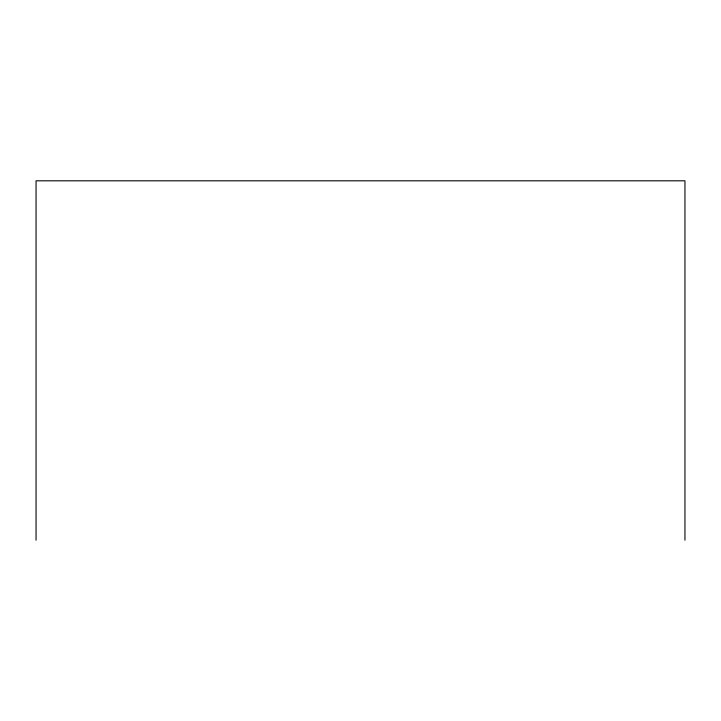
<?xml version="1.0" encoding="UTF-8"?>
<svg xmlns="http://www.w3.org/2000/svg" width="721" height="721" viewBox="0 0 721 721"><rect width="100%" height="100%" fill="white"/><g stroke="black" fill="none" stroke-linecap="round" stroke-linejoin="round"><path stroke-width="1.08" d="M684.95 540.191L684.95 180.809L36.05 180.809L36.05 540.191"/></g></svg>
